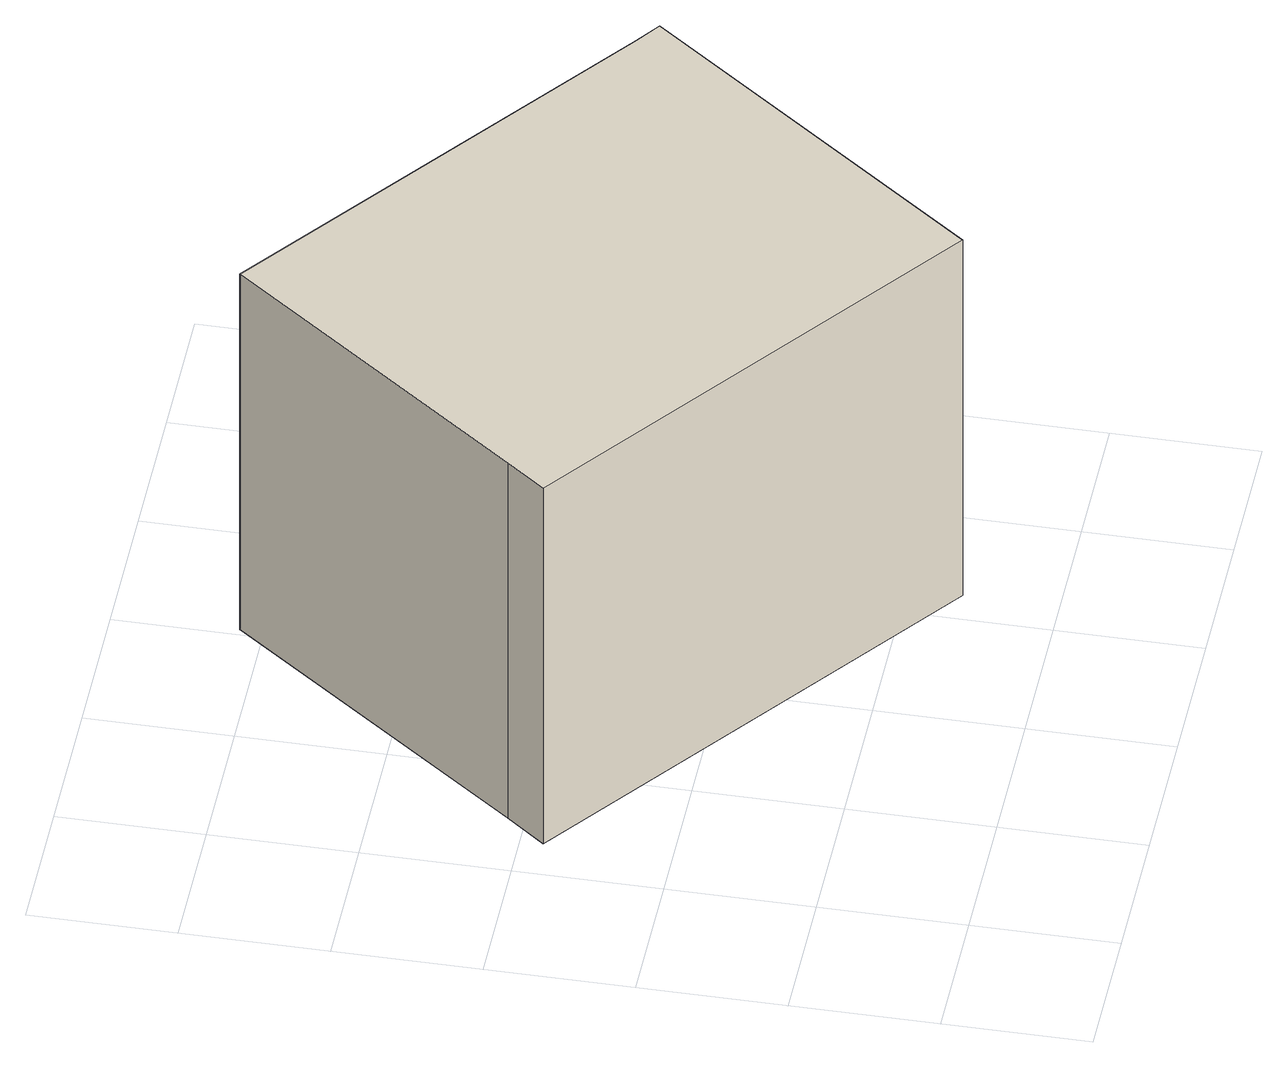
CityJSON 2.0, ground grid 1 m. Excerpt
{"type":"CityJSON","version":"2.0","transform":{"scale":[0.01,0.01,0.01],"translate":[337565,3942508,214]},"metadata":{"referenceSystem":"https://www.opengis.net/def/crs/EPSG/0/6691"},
"CityObjects":{
"building1":{"type":"Building","attributes":{"BuildingIDAttribute.prefecture":"14","BuildingIDAttribute.city":"14151","BuildingDetailAttribute.surveyYear":2015,"BuildingLandSlideRiskAttribute.description":"1","BuildingLandSlideRiskAttribute.areaType":"1"},"geometry":[{"type":"Solid","lod":"1","boundaries":[[[[0,1,2,3,4,5]],[[4,6,7,5]],[[3,8,6,4]],[[2,9,8,3]],[[1,10,9,2]],[[0,11,10,1]],[[5,7,11,0]],[[6,8,9,10,11,7]]]]}]}
},
"vertices":[
[324,64,84],[31,285,84],[52,312,84],[206,516,84],[482,307,84],[499,295,84],[482,307,384],[499,295,384],[206,516,384],[52,312,384],[31,285,384],[324,64,384]
]}
